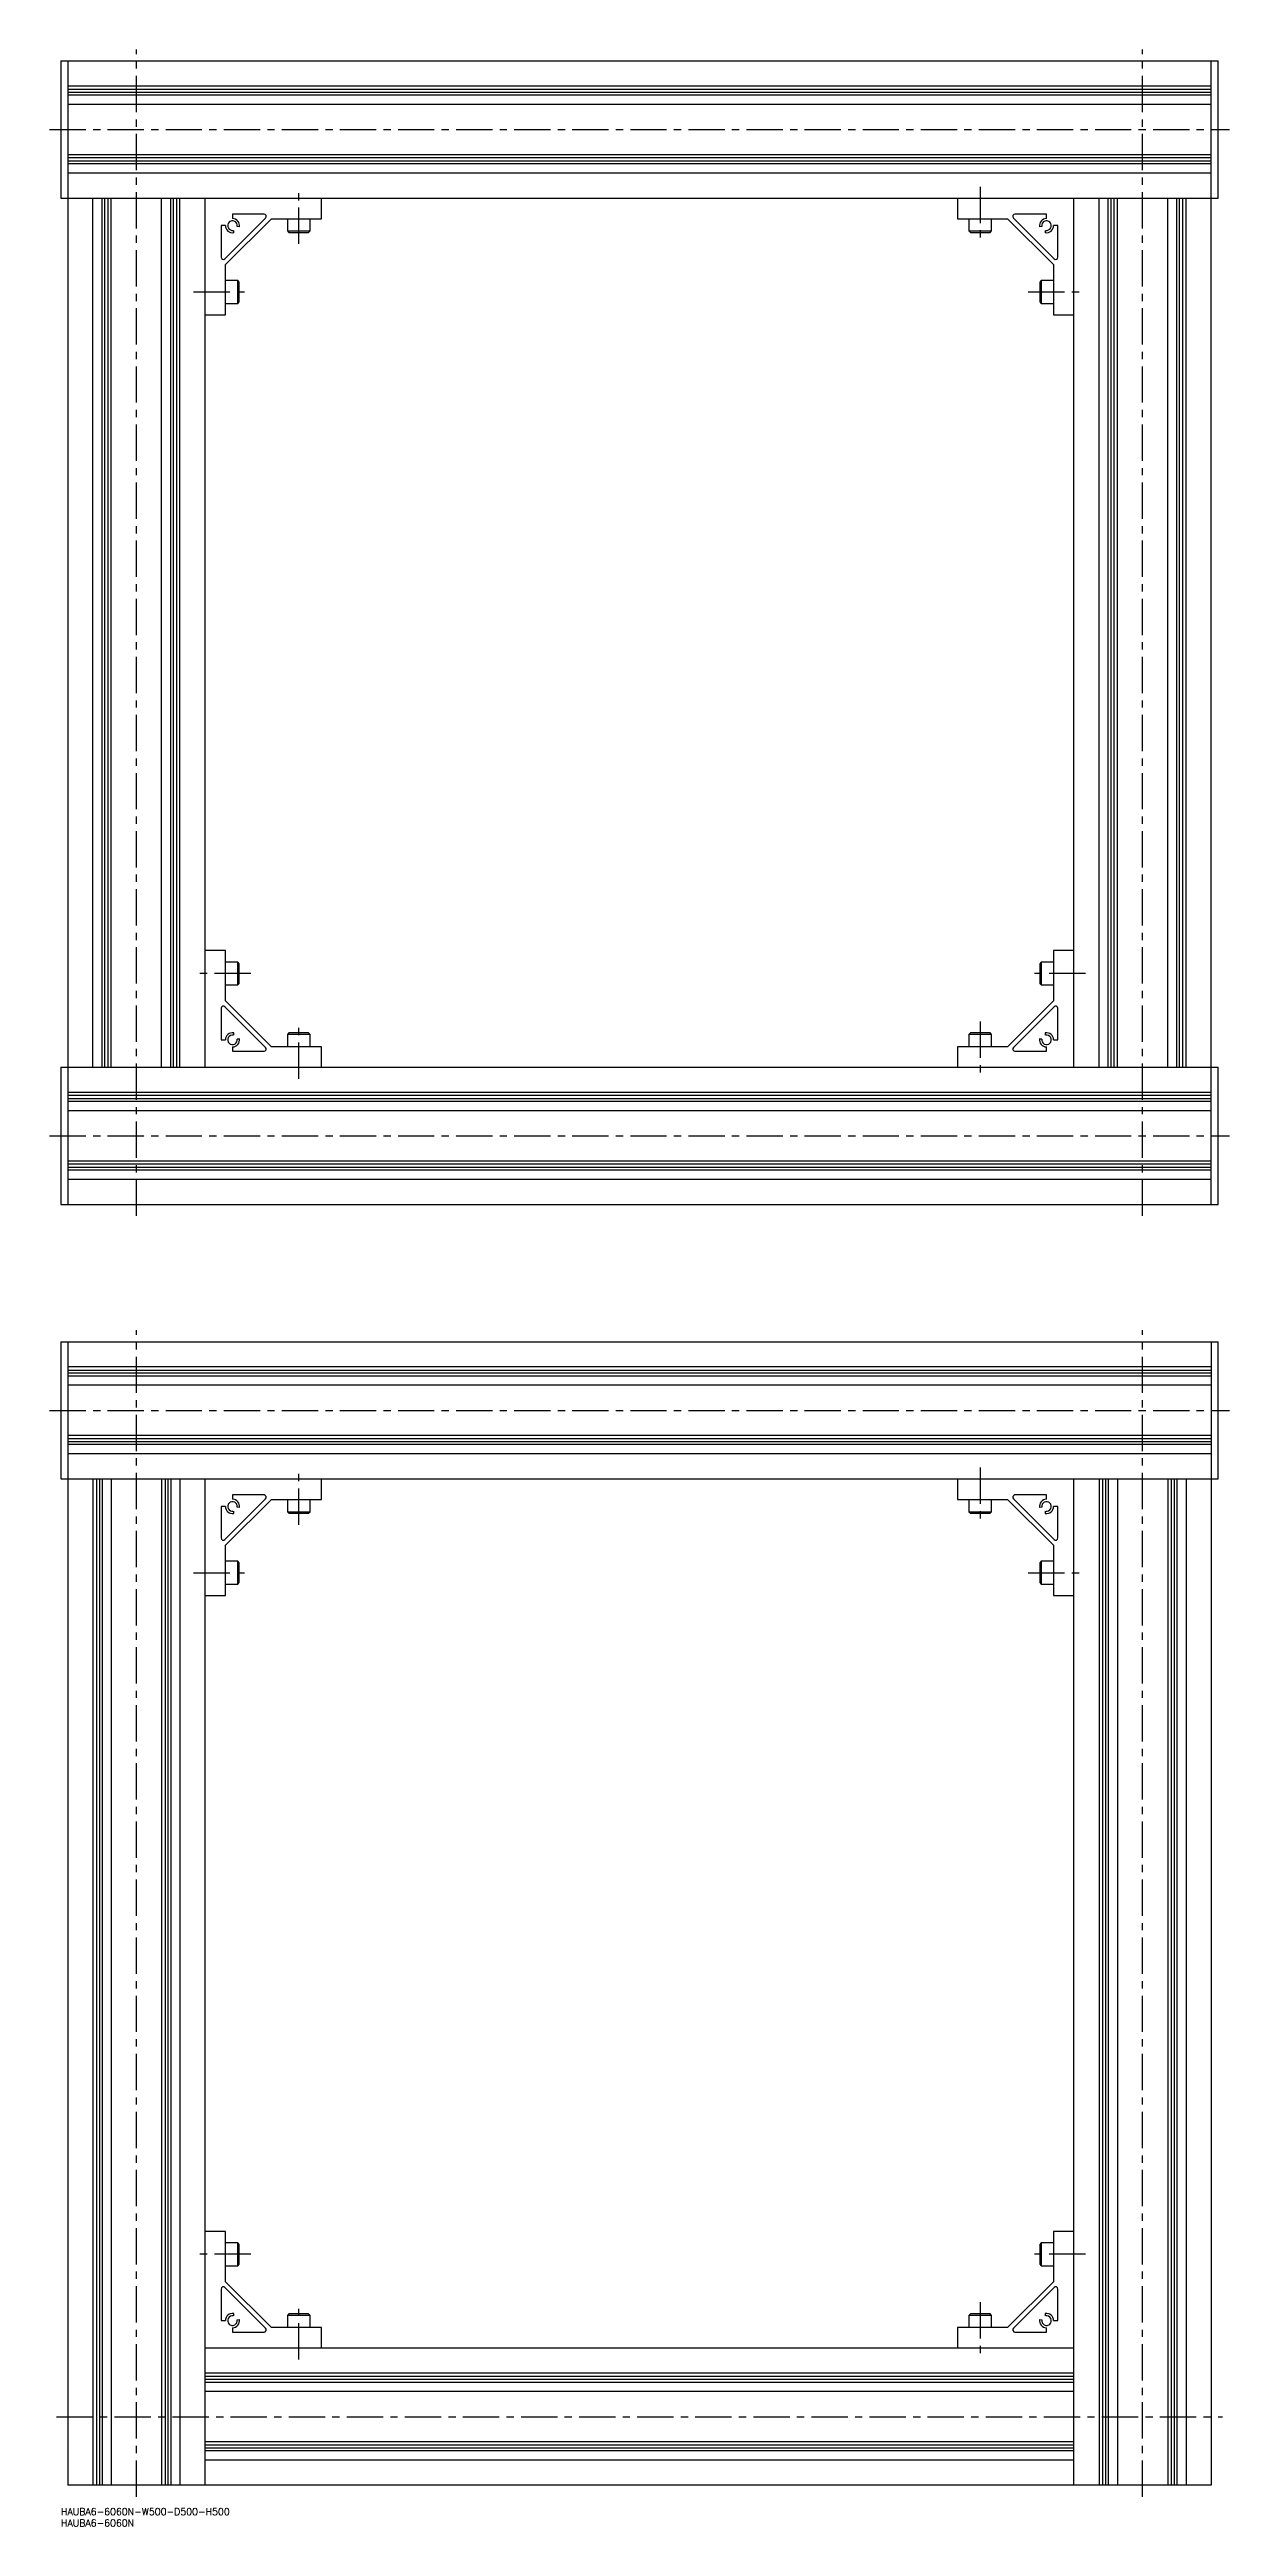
# Model space of a CAD drawing. Extents: x -5 to 1191, y -8 to 1075.
# Drawn here: x -5 to 511, y -8 to 1075 of the extents above; entities that cross this region are included whole.
import ezdxf

# ---------------------------------------------------------------- set-up
doc = ezdxf.new("R2010")
doc.units = 0
doc.header["$LTSCALE"] = 0.5
doc.linetypes.add('CENTER', pattern=[50.8, 31.75, -6.35, 6.35, -6.35])
for name, color, linetype in [('MSM_CENTER', 1, 'CENTER'), ('MSM_CONTINUOUS', 7, 'CONTINUOUS'), ('MSM_PART_NUMBER', 7, 'CONTINUOUS')]:
    doc.layers.add(name, color=color, linetype=linetype)
doc.styles.get("Standard").update_dxf_attribs({"font": 'txt.shx', "height": 3, "bigfont": 'bigfont.shx'})

# ---------------------------------------------------------------- blocks, each defined once
blk = doc.blocks.new('*U8')
at = {"layer": 'MSM_PART_NUMBER'}
blk.add_text('HAUBA6-6060N-W500-D500-H500', height=3, dxfattribs=at).set_placement((0, -3))
blk = doc.blocks.new('*U9')
at = {"layer": 'MSM_PART_NUMBER'}
blk.add_text('HAUBA6-6060N', height=3, dxfattribs=at).set_placement((0, -8))

msp = doc.modelspace()

# ---------------------------------------------------------------- linework, layer by layer
at = {"layer": 'MSM_CENTER'}
for p, q in [((33, 565), (33, 1075)), ((473, 565), (473, 1075)), ((-5, 1040), (511, 1040)), ((104, 990), (104, 1015)), ((402, 1015), (402, 990)), ((58, 969), (83, 969)), ((423, 969), (448, 969)), ((83, 671), (58, 671)), ((448, 671), (423, 671)), ((104, 625), (104, 650)), ((402, 650), (402, 625)), ((-5, 600), (511, 600)), ((33, 5), (33, 515)), ((473, 5), (473, 515)), ((-5, 480), (511, 480)), ((104, 430), (104, 455)), ((402, 455), (402, 430)), ((58, 409), (83, 409)), ((423, 409), (448, 409)), ((83, 111), (58, 111)), ((448, 111), (423, 111)), ((104, 65), (104, 90)), ((402, 90), (402, 65)), ((-2, 40), (508, 40))]:
    msp.add_line(p, q, dxfattribs=at)
at = {"layer": 'MSM_CONTINUOUS'}
for p, q in [((0, 1070), (506, 1070)), ((0, 1070), (0, 1010)), ((3, 1070), (3, 570)), ((503, 570), (503, 1070)), ((506, 1010), (506, 1070)), ((503, 1059), (3, 1059)), ((503, 1057.6), (3, 1057.6)), ((503, 1056.2), (3, 1056.2)), ((503, 1055), (3, 1055)), ((503, 1051), (3, 1051)), ((503, 1029), (3, 1029)), ((503, 1027.6), (3, 1027.6)), ((503, 1026.2), (3, 1026.2)), ((503, 1025), (3, 1025)), ((503, 1021), (3, 1021)), ((0, 1010), (506, 1010)), ((14, 630), (14, 1010)), ((18, 630), (18, 1010)), ((19.2, 630), (19.2, 1010)), ((20.6, 630), (20.6, 1010)), ((22, 630), (22, 1010)), ((44, 630), (44, 1010)), ((48, 630), (48, 1010)), ((49.2, 630), (49.2, 1010)), ((50.6, 630), (50.6, 1010)), ((52, 630), (52, 1010)), ((63, 630), (63, 1010)), ((114, 1001), (114, 1010)), ((392, 1010), (392, 1001)), ((443, 630), (443, 1010)), ((454, 630), (454, 1010)), ((458, 630), (458, 1010)), ((459.2, 630), (459.2, 1010)), ((460.6, 630), (460.6, 1010)), ((462, 630), (462, 1010)), ((484, 630), (484, 1010)), ((488, 630), (488, 1010)), ((489.2, 630), (489.2, 1010)), ((490.6, 630), (490.6, 1010)), ((492, 630), (492, 1010)), ((70, 998), (70, 984.2)), ((71.9, 998), (70, 998)), ((71.7, 983.5), (89.5, 1001.3)), ((72, 981), (92, 1001)), ((75, 1003), (75, 1001.1)), ((88.8, 1003), (75, 1003)), ((78.1, 997.5), (77.1, 997.6)), ((92, 1001), (114, 1001)), ((99, 1001), (99, 995.7)), ((109, 995.7), (109, 1001)), ((392, 1001), (414, 1001)), ((397, 1001), (397, 995.7)), ((407, 995.7), (407, 1001)), ((414, 1001), (434, 981)), ((416.5, 1001.3), (434.3, 983.5)), ((431, 1003), (417.2, 1003)), ((428.9, 997.6), (427.9, 997.5)), ((431, 1001.1), (431, 1003)), ((436, 998), (434.1, 998)), ((436, 984.2), (436, 998)), ((75.4, 995.9), (75.5, 994.9)), ((99, 995.7), (99.7, 995)), ((99, 995.7), (109, 995.7)), ((99.7, 995), (108.3, 995)), ((108.3, 995), (109, 995.7)), ((397, 995.7), (397.7, 995)), ((397, 995.7), (407, 995.7)), ((397.7, 995), (406.3, 995)), ((406.3, 995), (407, 995.7)), ((430.5, 994.9), (430.6, 995.9)), ((72, 959), (72, 981)), ((434, 981), (434, 959)), ((77.3, 974), (72, 974)), ((72, 964), (77.3, 964)), ((78, 973.3), (77.3, 974)), ((77.3, 964), (77.3, 974)), ((77.3, 964), (78, 964.7)), ((78, 964.7), (78, 973.3)), ((428.7, 974), (428, 973.3)), ((428, 973.3), (428, 964.7)), ((428, 964.7), (428.7, 964)), ((434, 974), (428.7, 974)), ((428.7, 974), (428.7, 964)), ((428.7, 964), (434, 964)), ((63, 959), (72, 959)), ((434, 959), (443, 959)), ((72, 681), (63, 681)), ((72, 659), (72, 681)), ((77.3, 676), (72, 676)), ((78, 675.3), (77.3, 676)), ((77.3, 666), (77.3, 676)), ((78, 666.7), (78, 675.3)), ((428.7, 676), (428, 675.3)), ((428, 675.3), (428, 666.7)), ((434, 676), (428.7, 676)), ((428.7, 676), (428.7, 666)), ((443, 681), (434, 681)), ((434, 681), (434, 659)), ((72, 666), (77.3, 666)), ((77.3, 666), (78, 666.7)), ((428, 666.7), (428.7, 666)), ((428.7, 666), (434, 666)), ((70, 655.8), (70, 642)), ((89.5, 638.7), (71.7, 656.5)), ((92, 639), (72, 659)), ((434, 659), (414, 639)), ((434.3, 656.5), (416.5, 638.7)), ((436, 642), (436, 655.8)), ((70, 642), (71.9, 642)), ((75.5, 645.1), (75.4, 644.1)), ((77.1, 642.4), (78.1, 642.5)), ((114, 639), (92, 639)), ((99.7, 645), (99, 644.3)), ((99, 644.3), (99, 639)), ((109, 644.3), (99, 644.3)), ((108.3, 645), (99.7, 645)), ((109, 644.3), (108.3, 645)), ((109, 639), (109, 644.3)), ((114, 630), (114, 639)), ((414, 639), (392, 639)), ((392, 639), (392, 630)), ((397.7, 645), (397, 644.3)), ((397, 644.3), (397, 639)), ((407, 644.3), (397, 644.3)), ((406.3, 645), (397.7, 645)), ((407, 644.3), (406.3, 645)), ((407, 639), (407, 644.3)), ((427.9, 642.5), (428.9, 642.4)), ((430.6, 644.1), (430.5, 645.1)), ((434.1, 642), (436, 642)), ((0, 630), (0, 570)), ((0, 630), (506, 630)), ((75, 638.9), (75, 637)), ((75, 637), (88.8, 637)), ((417.2, 637), (431, 637)), ((431, 637), (431, 638.9)), ((506, 570), (506, 630)), ((503, 619), (3, 619)), ((503, 617.6), (3, 617.6)), ((503, 616.2), (3, 616.2)), ((503, 615), (3, 615)), ((503, 611), (3, 611)), ((503, 589), (3, 589)), ((503, 587.6), (3, 587.6)), ((503, 586.2), (3, 586.2)), ((503, 585), (3, 585)), ((503, 581), (3, 581)), ((0, 570), (506, 570)), ((0, 510), (506, 510)), ((0, 510), (0, 450)), ((3, 510), (3, 10)), ((503, 510), (503, 10)), ((506, 450), (506, 510)), ((503, 499), (3, 499)), ((503, 497.5), (3, 497.5)), ((503, 496.2), (3, 496.2)), ((503, 495), (3, 495)), ((503, 491), (3, 491)), ((503, 469), (3, 469)), ((503, 467.5), (3, 467.5)), ((503, 466.2), (3, 466.2)), ((503, 465), (3, 465)), ((503, 461), (3, 461)), ((0, 450), (506, 450)), ((14, 450), (14, 10)), ((15.5, 450), (15.5, 10)), ((16.8, 450), (16.8, 10)), ((18, 450), (18, 10)), ((22, 450), (22, 10)), ((44, 450), (44, 10)), ((45.5, 450), (45.5, 10)), ((46.8, 450), (46.8, 10)), ((48, 450), (48, 10)), ((52, 450), (52, 10)), ((63, 10), (63, 450)), ((114, 441), (114, 450)), ((392, 450), (392, 441)), ((443, 10), (443, 450)), ((454, 450), (454, 10)), ((455.5, 450), (455.5, 10)), ((456.8, 450), (456.8, 10)), ((458, 450), (458, 10)), ((462, 450), (462, 10)), ((484, 450), (484, 10)), ((485.5, 450), (485.5, 10)), ((486.8, 450), (486.8, 10)), ((488, 450), (488, 10)), ((492, 450), (492, 10)), ((70, 438), (70, 424.2)), ((71.9, 438), (70, 438)), ((71.7, 423.5), (89.5, 441.3)), ((72, 421), (92, 441)), ((75, 443), (75, 441.1)), ((88.8, 443), (75, 443)), ((75.4, 435.9), (75.5, 434.9)), ((78.1, 437.5), (77.1, 437.6)), ((92, 441), (114, 441)), ((99, 441), (99, 435.7)), ((99, 435.7), (99.7, 435)), ((99, 435.7), (109, 435.7)), ((99.7, 435), (108.3, 435)), ((108.3, 435), (109, 435.7)), ((109, 435.7), (109, 441)), ((392, 441), (414, 441)), ((397, 441), (397, 435.7)), ((397, 435.7), (397.7, 435)), ((397, 435.7), (407, 435.7)), ((397.7, 435), (406.3, 435)), ((406.3, 435), (407, 435.7)), ((407, 435.7), (407, 441)), ((414, 441), (434, 421)), ((416.5, 441.3), (434.3, 423.5)), ((431, 443), (417.2, 443)), ((428.9, 437.6), (427.9, 437.5)), ((430.5, 434.9), (430.6, 435.9)), ((431, 441.1), (431, 443)), ((436, 438), (434.1, 438)), ((436, 424.2), (436, 438)), ((72, 399), (72, 421)), ((77.3, 414), (72, 414)), ((78, 413.3), (77.3, 414)), ((77.3, 404), (77.3, 414)), ((78, 404.7), (78, 413.3)), ((428.7, 414), (428, 413.3)), ((428, 413.3), (428, 404.7)), ((434, 414), (428.7, 414)), ((428.7, 414), (428.7, 404)), ((434, 421), (434, 399)), ((72, 404), (77.3, 404)), ((77.3, 404), (78, 404.7)), ((428, 404.7), (428.7, 404)), ((428.7, 404), (434, 404)), ((63, 399), (72, 399)), ((434, 399), (443, 399)), ((72, 121), (63, 121)), ((72, 99), (72, 121)), ((443, 121), (434, 121)), ((434, 121), (434, 99)), ((77.3, 116), (72, 116)), ((78, 115.3), (77.3, 116)), ((77.3, 106), (77.3, 116)), ((78, 106.7), (78, 115.3)), ((428.7, 116), (428, 115.3)), ((428, 115.3), (428, 106.7)), ((434, 116), (428.7, 116)), ((428.7, 116), (428.7, 106)), ((72, 106), (77.3, 106)), ((92, 79), (72, 99)), ((77.3, 106), (78, 106.7)), ((434, 99), (414, 79)), ((428, 106.7), (428.7, 106)), ((428.7, 106), (434, 106)), ((70, 95.8), (70, 82)), ((89.5, 78.7), (71.7, 96.5)), ((434.3, 96.5), (416.5, 78.7)), ((436, 82), (436, 95.8)), ((70, 82), (71.9, 82)), ((75, 78.9), (75, 77)), ((75, 77), (88.8, 77)), ((75.5, 85.1), (75.4, 84.1)), ((77.1, 82.4), (78.1, 82.5)), ((114, 79), (92, 79)), ((99.7, 85), (99, 84.3)), ((99, 84.3), (99, 79)), ((109, 84.3), (99, 84.3)), ((108.3, 85), (99.7, 85)), ((109, 84.3), (108.3, 85)), ((109, 79), (109, 84.3)), ((114, 70), (114, 79)), ((414, 79), (392, 79)), ((392, 79), (392, 70)), ((397.7, 85), (397, 84.3)), ((397, 84.3), (397, 79)), ((407, 84.3), (397, 84.3)), ((406.3, 85), (397.7, 85)), ((407, 84.3), (406.3, 85)), ((407, 79), (407, 84.3)), ((417.2, 77), (431, 77)), ((427.9, 82.5), (428.9, 82.4)), ((430.6, 84.1), (430.5, 85.1)), ((431, 77), (431, 78.9)), ((434.1, 82), (436, 82)), ((443, 70), (63, 70)), ((443, 59), (63, 59)), ((443, 57.5), (63, 57.5)), ((443, 56.2), (63, 56.2)), ((443, 55), (63, 55)), ((443, 51), (63, 51)), ((443, 29), (63, 29)), ((443, 27.5), (63, 27.5)), ((443, 26.2), (63, 26.2)), ((443, 25), (63, 25)), ((443, 21), (63, 21)), ((503, 10), (3, 10))]:
    msp.add_line(p, q, dxfattribs=at)
for centre, radius, start, end in [((75, 998), 3.1, 180, 280), ((75, 998), 2.1, 350, 280), ((75, 998), 3.1, 350, 90), ((88.8, 1002), 1, 315, 90), ((417.2, 1002), 1, 90, 225), ((431, 998), 3.1, 90, 190), ((431, 998), 2.1, 260, 190), ((431, 998), 3.1, 260, 0), ((71, 984.2), 1, 180, 315), ((435, 984.2), 1, 225, 0), ((71, 655.8), 1, 45, 180), ((435, 655.8), 1, 0, 135), ((75, 642), 3.1, 80, 180), ((75, 642), 2.1, 80, 10), ((75, 642), 3.1, 270, 10), ((431, 642), 3.1, 170, 270), ((431, 642), 2.1, 170, 100), ((431, 642), 3.1, 0, 100), ((88.8, 638), 1, 270, 45), ((417.2, 638), 1, 135, 270), ((75, 438), 3.1, 180, 280), ((75, 438), 2.1, 350, 280), ((75, 438), 3.1, 350, 90), ((88.8, 442), 1, 315, 90), ((417.2, 442), 1, 90, 225), ((431, 438), 3.1, 90, 190), ((431, 438), 2.1, 260, 190), ((431, 438), 3.1, 260, 0), ((71, 424.2), 1, 180, 315), ((435, 424.2), 1, 225, 0), ((71, 95.8), 1, 45, 180), ((435, 95.8), 1, 0, 135), ((75, 82), 3.1, 80, 180), ((75, 82), 2.1, 80, 10), ((75, 82), 3.1, 270, 10), ((88.8, 78), 1, 270, 45), ((417.2, 78), 1, 135, 270), ((431, 82), 3.1, 170, 270), ((431, 82), 2.1, 170, 100), ((431, 82), 3.1, 0, 100)]:
    msp.add_arc(centre, radius, start, end, dxfattribs=at)

# ---------------------------------------------------------------- block references
for name in ['*U8', '*U9']:
    msp.add_blockref(name, (0, 0), dxfattribs=at)

doc.saveas('drawing.dxf')
